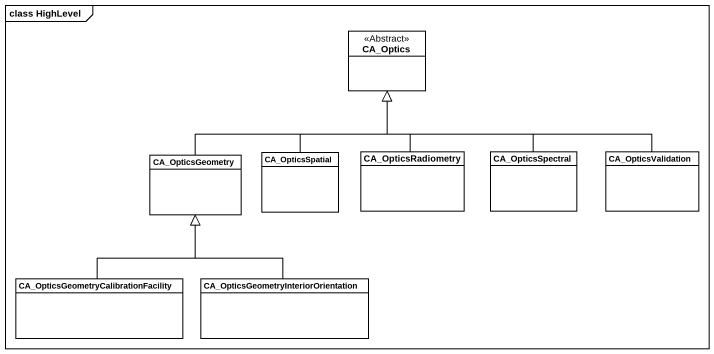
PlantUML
@startuml
mainframe class HighLevel
hide circle
hide empty members
class CA_Optics <<Abstract>>
class CA_OpticsGeometry
class CA_OpticsSpatial
class CA_OpticsRadiometry
class CA_OpticsSpectral
class CA_OpticsValidation
class "CA_OpticsGeometryCalibrationFacility" as CA_OpticsGeometryCalibration
class "CA_OpticsGeometryInteriorOrientation" as CA_OpticsGeometryInteriorOri
CA_OpticsGeometry -up-|> CA_Optics
CA_OpticsSpatial -up-|> CA_Optics
CA_OpticsRadiometry -up-|> CA_Optics
CA_OpticsSpectral -up-|> CA_Optics
CA_OpticsValidation -left-|> CA_Optics
CA_OpticsGeometryCalibration -up-|> CA_OpticsGeometry
CA_OpticsGeometryInteriorOri -up-|> CA_OpticsGeometry
@enduml
